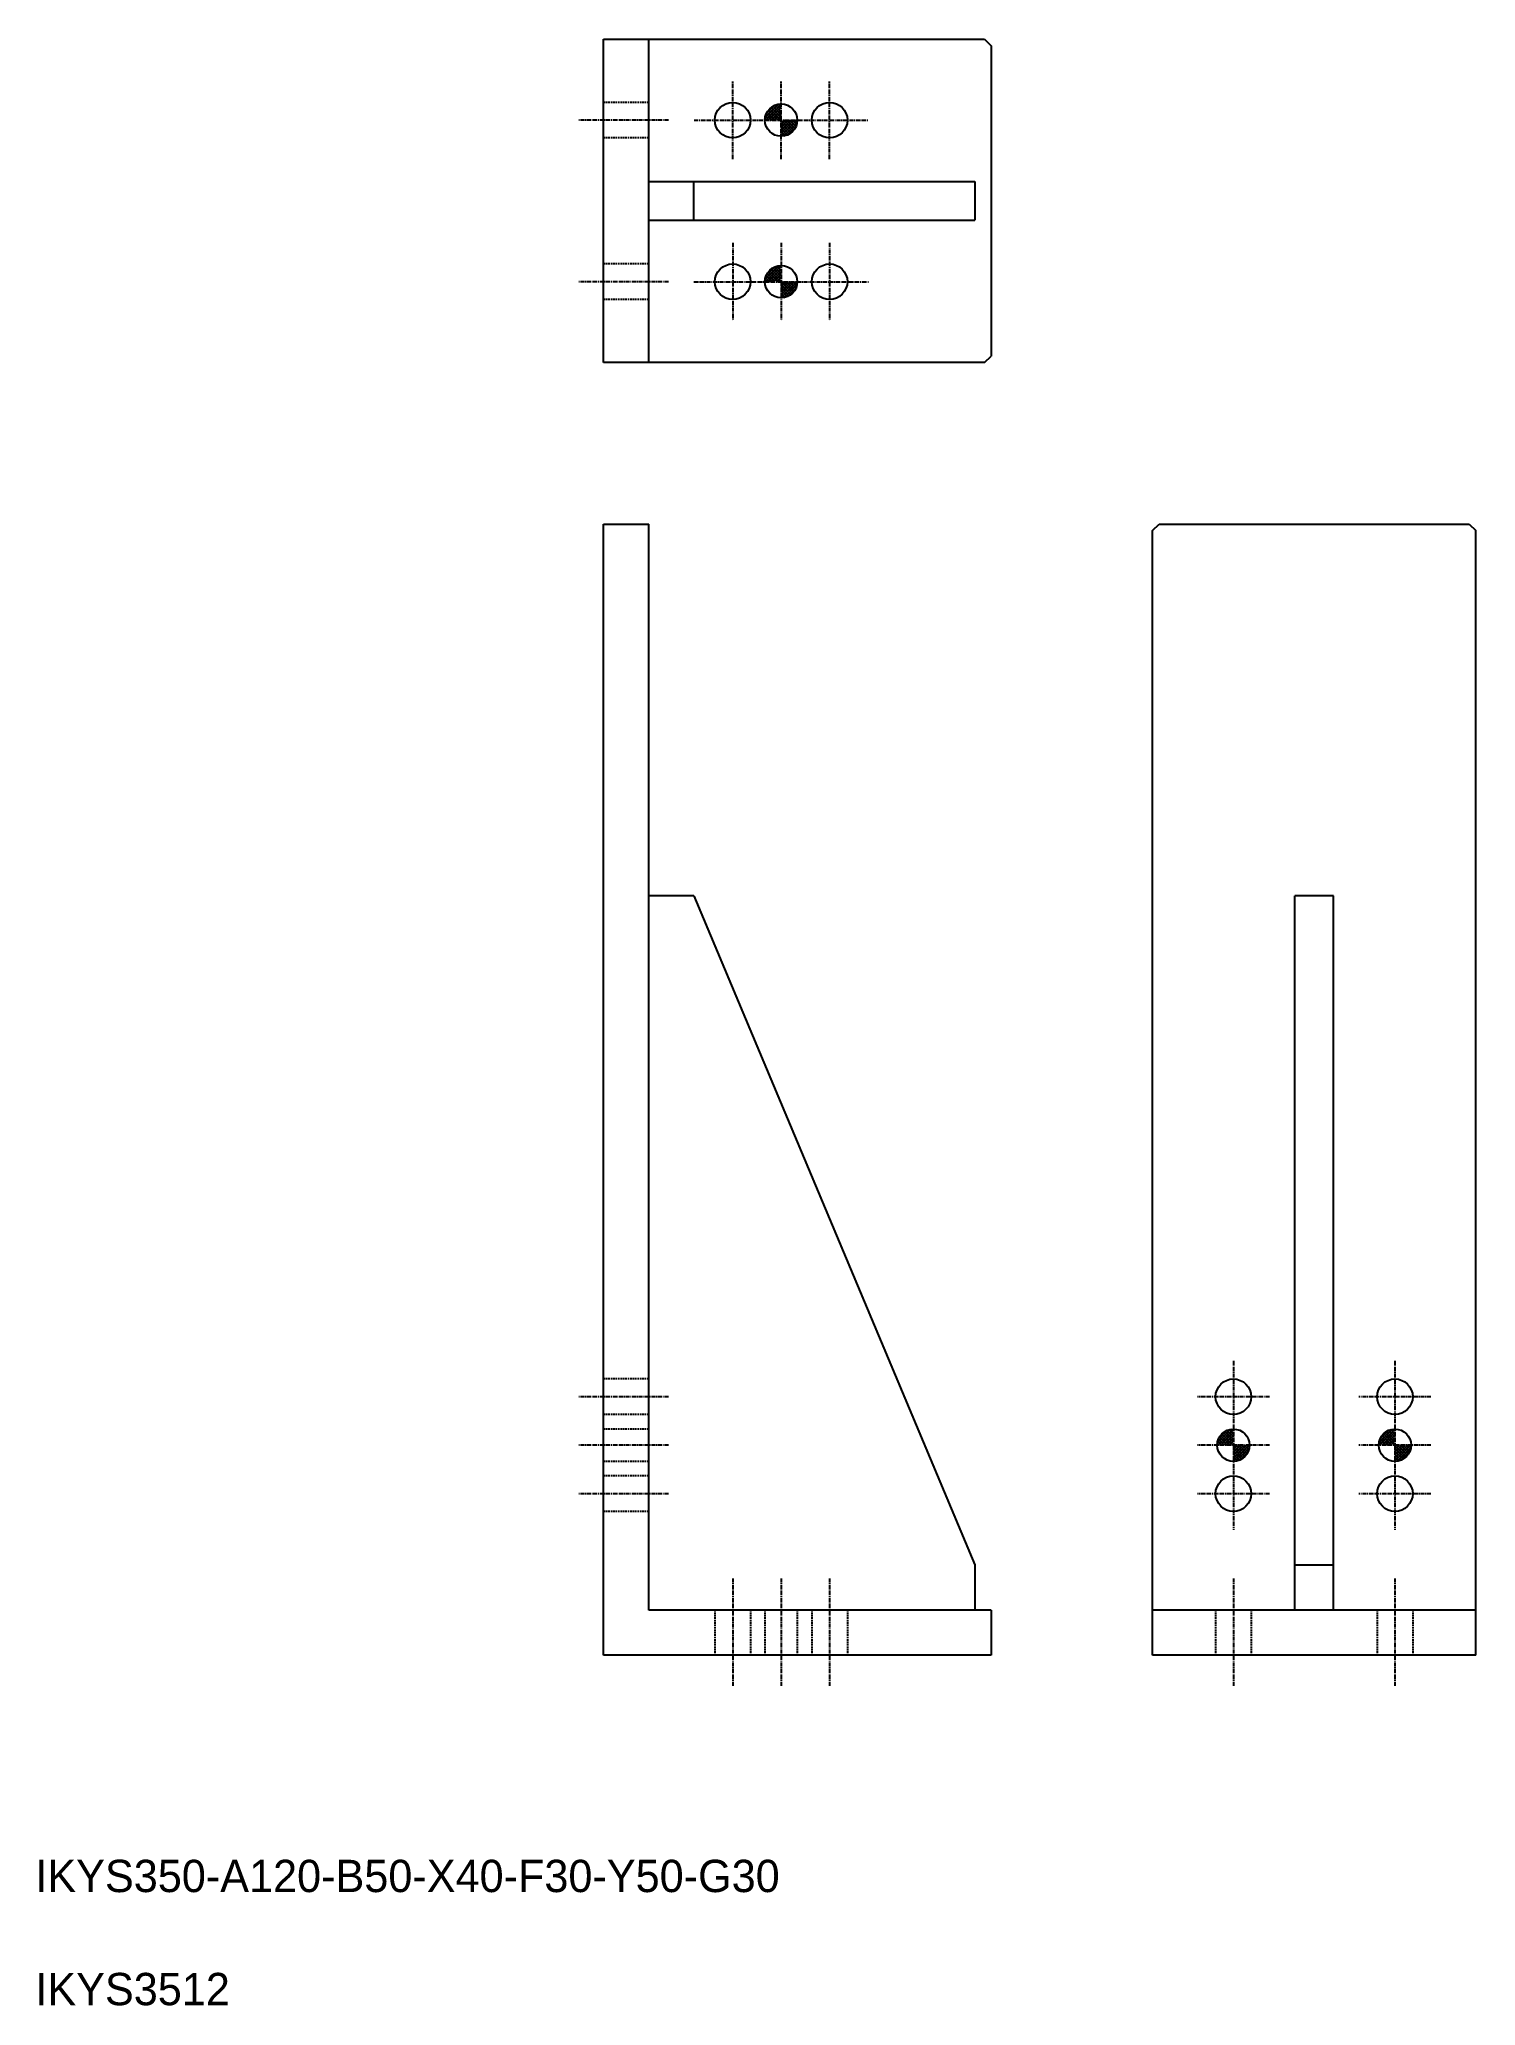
# Model space of a CAD drawing. Extents: x 51 to 496, y 50 to 658.
import ezdxf

# ---------------------------------------------------------------- set-up
doc = ezdxf.new("R2010")
doc.units = 0
doc.linetypes.add('CENTER', pattern=[2, 1.25, -0.25, 0.25, -0.25])
doc.linetypes.add('DASHED', pattern=[0.75, 0.5, -0.25])
doc.layers.get('0').update_dxf_attribs({"linetype": 'CONTINUOUS'})
doc.layers.add('CENTER', color=1, linetype='CENTER')

# ---------------------------------------------------------------- blocks, each defined once
blk = doc.blocks.new('*X3')
at = {"color": 0, "linetype": 'CONTINUOUS'}
for p, q in [((-4.48, 0), (-4.98, 0.49)), ((-4.93, 0.83), (-0.83, 4.93)), ((-4.87, 0), (0, 4.87)), ((-3.6, 0), (-4.84, 1.24)), ((-2.72, 0), (-4.62, 1.91)), ((-4.53, 2.11), (-2.11, 4.53)), ((-1.83, 0), (-4.33, 2.5)), ((-3.99, 0), (0, 3.99)), ((-0.95, 0), (-3.98, 3.03)), ((-0.07, 0), (-3.57, 3.5)), ((-3.11, 0), (0, 3.11)), ((0, 0.82), (-3.1, 3.92)), ((0, 1.7), (-2.58, 4.28)), ((-2.22, 0), (0, 2.22)), ((0, 2.59), (-2, 4.58)), ((0, 3.47), (-1.35, 4.82)), ((-1.34, 0), (0, 1.34)), ((0, 4.35), (-0.61, 4.96)), ((-0.45, 0), (0, 0.45)), ((0, -4.85), (4.85, 0)), ((0, -3.97), (3.97, 0)), ((0, -3.08), (3.08, 0)), ((0, -2.2), (2.2, 0)), ((0, -1.31), (1.31, 0)), ((0, -0.43), (0.43, 0)), ((3.92, -3.1), (0.82, 0)), ((4.28, -2.58), (1.7, 0)), ((4.58, -2), (2.59, 0)), ((4.82, -1.35), (3.47, 0)), ((4.96, -0.61), (4.35, 0)), ((3.5, -3.57), (0, -0.07)), ((3.03, -3.98), (0, -0.95)), ((2.5, -4.33), (0, -1.83)), ((1.91, -4.62), (0, -2.72)), ((1.24, -4.84), (0, -3.6)), ((0.49, -4.98), (0, -4.48)), ((0.8, -4.94), (4.94, -0.8)), ((2.06, -4.56), (4.56, -2.06))]:
    blk.add_line(p, q, dxfattribs=at)
blk = doc.blocks.new('KNOCK')
at = {"color": 7, "linetype": 'CONTINUOUS'}
blk.add_blockref('*X3', (0, 0), dxfattribs=at)

msp = doc.modelspace()

# ---------------------------------------------------------------- linework, layer by layer
at = {"color": 7, "linetype": 'CONTINUOUS'}
for p, q in [((225.87, 658.27), (343.87, 658.27)), ((225.87, 558.27), (225.87, 658.27)), ((239.87, 558.27), (239.87, 658.27)), ((343.87, 658.27), (345.87, 656.27)), ((345.87, 656.27), (345.87, 560.27)), ((239.87, 614.27), (340.87, 614.27)), ((253.87, 602.27), (253.87, 614.27)), ((340.87, 614.27), (340.87, 602.27)), ((239.87, 602.27), (340.87, 602.27)), ((343.87, 558.27), (345.87, 560.27)), ((343.87, 558.27), (225.87, 558.27)), ((225.87, 158.27), (225.87, 508.27)), ((225.87, 508.27), (239.87, 508.27)), ((239.87, 172.27), (239.87, 508.27)), ((395.87, 506.27), (397.87, 508.27)), ((395.87, 158.27), (395.87, 506.27)), ((397.87, 508.27), (493.87, 508.27)), ((493.87, 508.27), (495.87, 506.27)), ((495.87, 158.27), (495.87, 506.27)), ((253.87, 393.27), (239.87, 393.27)), ((253.87, 393.27), (340.87, 186.27)), ((439.87, 172.27), (439.87, 393.27)), ((451.87, 393.27), (439.87, 393.27)), ((451.87, 172.27), (451.87, 393.27)), ((340.87, 186.27), (340.87, 172.27)), ((439.87, 186.27), (451.87, 186.27)), ((345.87, 172.27), (239.87, 172.27)), ((345.87, 172.27), (345.87, 158.27)), ((495.87, 172.27), (395.87, 172.27)), ((345.87, 158.27), (225.87, 158.27)), ((495.87, 158.27), (395.87, 158.27))]:
    msp.add_line(p, q, dxfattribs=at)
at = {"color": 3, "linetype": 'DASHED'}
for p, q in [((239.87, 638.77), (225.87, 638.77)), ((239.87, 627.77), (225.87, 627.77)), ((239.87, 588.77), (225.87, 588.77)), ((239.87, 577.77), (225.87, 577.77)), ((239.87, 243.77), (225.87, 243.77)), ((239.87, 232.77), (225.87, 232.77)), ((239.87, 228.27), (225.87, 228.27)), ((239.87, 218.27), (225.87, 218.27)), ((239.87, 213.77), (225.87, 213.77)), ((239.87, 202.77), (225.87, 202.77)), ((260.37, 172.27), (260.37, 158.27)), ((271.37, 172.27), (271.37, 158.27)), ((275.87, 172.27), (275.87, 158.27)), ((285.87, 172.27), (285.87, 158.27)), ((290.37, 172.27), (290.37, 158.27)), ((301.37, 172.27), (301.37, 158.27)), ((415.37, 172.27), (415.37, 158.27)), ((426.37, 172.27), (426.37, 158.27)), ((465.37, 172.27), (465.37, 158.27)), ((476.37, 172.27), (476.37, 158.27))]:
    msp.add_line(p, q, dxfattribs=at)
at = {"color": 7, "linetype": 'CONTINUOUS'}
for centre, radius in [((265.87, 633.27), 5.5), ((280.87, 633.27), 5), ((295.87, 633.27), 5.5), ((265.87, 583.27), 5.5), ((280.87, 583.27), 5), ((295.87, 583.27), 5.5), ((420.87, 238.27), 5.5), ((470.87, 238.27), 5.5), ((420.87, 223.27), 5), ((470.87, 223.27), 5), ((420.87, 208.27), 5.5), ((470.87, 208.27), 5.5)]:
    msp.add_circle(centre, radius, dxfattribs=at)
at = {"layer": 'CENTER', "color": 1, "linetype": 'CENTER'}
for p, q in [((265.87, 621.24), (265.87, 645.29)), ((280.87, 621.24), (280.87, 645.29)), ((295.87, 621.24), (295.87, 645.29)), ((245.97, 633.27), (218.11, 633.27)), ((253.98, 633.27), (307.89, 633.27)), ((265.87, 595.29), (265.87, 571.24)), ((280.87, 595.29), (280.87, 571.24)), ((295.87, 595.29), (295.87, 571.24)), ((245.97, 583.27), (218.11, 583.27)), ((253.8, 583.27), (307.89, 583.27)), ((420.87, 249.43), (420.87, 197.11)), ((470.87, 249.43), (470.87, 197.11)), ((245.97, 238.27), (218.11, 238.27)), ((432.03, 238.27), (409.71, 238.27)), ((482.03, 238.27), (459.71, 238.27)), ((245.97, 223.27), (218.11, 223.27)), ((432.03, 223.27), (409.71, 223.27)), ((482.03, 223.27), (459.71, 223.27)), ((245.97, 208.27), (218.11, 208.27)), ((432.03, 208.27), (409.71, 208.27)), ((482.03, 208.27), (459.71, 208.27)), ((265.87, 182.08), (265.87, 148.66)), ((280.87, 182.08), (280.87, 148.66)), ((295.87, 182.08), (295.87, 148.66)), ((420.87, 182.08), (420.87, 148.66)), ((470.87, 182.08), (470.87, 148.66))]:
    msp.add_line(p, q, dxfattribs=at)

# ---------------------------------------------------------------- block references
at = {"color": 7, "linetype": 'CONTINUOUS'}
for p in [(280.87, 633.27), (280.87, 583.27), (420.87, 223.27), (470.87, 223.27)]:
    msp.add_blockref('KNOCK', p, dxfattribs=at)

# ---------------------------------------------------------------- texts
for s, p in [('IKYS350-A120-B50-X40-F30-Y50-G30', (50, 85)), ('IKYS3512', (50, 50))]:
    msp.add_text(s, height=10, dxfattribs=at).set_placement(p)

doc.saveas('drawing.dxf')
